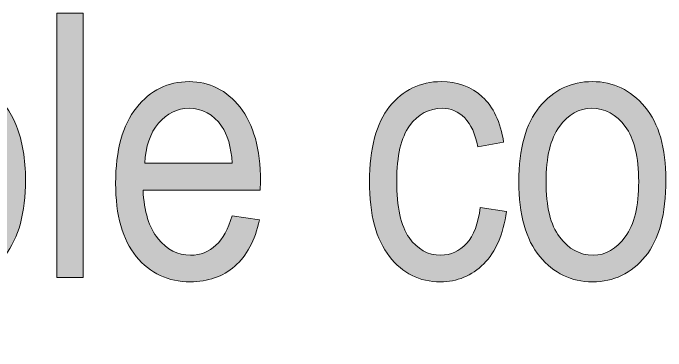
# Model space of a CAD drawing. Header units: inches. Extents: x 19 to 517, y 28 to 779.
# Drawn here: x 118.13 to 149.96, y 114.9 to 131.36 of the extents above; entities that cross this region are included whole.
import ezdxf

# ---------------------------------------------------------------- set-up
doc = ezdxf.new("R2010")
doc.units = ezdxf.units.IN
doc.header["$MEASUREMENT"] = 0
doc.layers.add('Layer 1', color=7, linetype='Continuous')

# ---------------------------------------------------------------- blocks, each defined once
blk = doc.blocks.new('block 260')
at = {"layer": 'Layer 1', "lineweight": 0}
blk.add_open_spline([(112.096, 114.898), (112.096, 114.898), (112.096, 127.81), (112.096, 127.81), (112.096, 127.81), (113.292, 127.81), (113.292, 127.81), (113.292, 127.81), (113.292, 126.597), (113.292, 126.597), (113.584, 127.101), (113.909, 127.464), (114.266, 127.687), (114.622, 127.909), (115.032, 128.021), (115.494, 128.021), (116.097, 128.021), (116.641, 127.842), (117.126, 127.484), (117.612, 127.127), (118.002, 126.583), (118.298, 125.854), (118.593, 125.124), (118.741, 124.247), (118.741, 123.222), (118.741, 121.634), (118.408, 120.41), (117.743, 119.552), (117.078, 118.693), (116.298, 118.265), (115.401, 118.265), (115.003, 118.265), (114.631, 118.367), (114.285, 118.572), (113.939, 118.777), (113.64, 119.067), (113.388, 119.442), (113.388, 119.442), (113.388, 114.898), (113.388, 114.898), (113.388, 114.898), (112.096, 114.898), (112.096, 114.898)], degree=3, knots=[0, 0, 0, 0, 1, 1, 1, 2, 2, 2, 3, 3, 3, 4, 4, 4, 5, 5, 5, 6, 6, 6, 7, 7, 7, 8, 8, 8, 9, 9, 9, 10, 10, 10, 11, 11, 11, 12, 12, 12, 13, 13, 13, 14, 14, 14, 14], dxfattribs=at)
blk = doc.blocks.new('block 262')
at = {"layer": 'Layer 1', "true_color": 0x231f20}
h = blk.add_hatch(color=250, dxfattribs=at)
h.dxf.hatch_style = 2
edge = h.paths.add_edge_path()
edge.add_spline(control_points=[(112.096, 114.898), (112.096, 114.898), (112.096, 127.81), (112.096, 127.81), (112.096, 127.81), (113.292, 127.81), (113.292, 127.81), (113.292, 127.81), (113.292, 126.597), (113.292, 126.597), (113.584, 127.101), (113.909, 127.464), (114.266, 127.687), (114.622, 127.909), (115.032, 128.021), (115.494, 128.021), (116.097, 128.021), (116.641, 127.842), (117.126, 127.484), (117.612, 127.127), (118.002, 126.583), (118.298, 125.854), (118.593, 125.124), (118.741, 124.247), (118.741, 123.222), (118.741, 121.634), (118.408, 120.41), (117.743, 119.552), (117.078, 118.693), (116.298, 118.265), (115.401, 118.265), (115.003, 118.265), (114.631, 118.367), (114.285, 118.572), (113.939, 118.777), (113.64, 119.067), (113.388, 119.442), (113.388, 119.442), (113.388, 114.898), (113.388, 114.898), (113.388, 114.898), (112.096, 114.898), (112.096, 114.898)], knot_values=[0, 0, 0, 0, 1, 1, 1, 2, 2, 2, 3, 3, 3, 4, 4, 4, 5, 5, 5, 6, 6, 6, 7, 7, 7, 8, 8, 8, 9, 9, 9, 10, 10, 10, 11, 11, 11, 12, 12, 12, 13, 13, 13, 14, 14, 14, 14], degree=3, periodic=1)
edge = h.paths.add_edge_path()
edge.add_spline(control_points=[(113.276, 123.09), (113.276, 121.883), (113.477, 120.993), (113.881, 120.423), (114.284, 119.851), (114.772, 119.565), (115.345, 119.565), (115.894, 119.565), (116.376, 119.861), (116.791, 120.453), (117.206, 121.045), (117.414, 121.959), (117.414, 123.195), (117.414, 124.414), (117.212, 125.316), (116.809, 125.902), (116.405, 126.488), (115.915, 126.781), (115.336, 126.781), (114.816, 126.781), (114.342, 126.466), (113.916, 125.837), (113.489, 125.206), (113.276, 124.291), (113.276, 123.09)], knot_values=[0, 0, 0, 0, 1, 1, 1, 2, 2, 2, 3, 3, 3, 4, 4, 4, 5, 5, 5, 6, 6, 6, 7, 7, 7, 8, 8, 8, 8], degree=3, periodic=1)
at = {"layer": 'Layer 1', "lineweight": 0}
for points, knots in [([(112.096, 114.898), (112.096, 114.898), (112.096, 127.81), (112.096, 127.81), (112.096, 127.81), (113.292, 127.81), (113.292, 127.81), (113.292, 127.81), (113.292, 126.597), (113.292, 126.597), (113.584, 127.101), (113.909, 127.464), (114.266, 127.687), (114.622, 127.909), (115.032, 128.021), (115.494, 128.021), (116.097, 128.021), (116.641, 127.842), (117.126, 127.484), (117.612, 127.127), (118.002, 126.583), (118.298, 125.854), (118.593, 125.124), (118.741, 124.247), (118.741, 123.222), (118.741, 121.634), (118.408, 120.41), (117.743, 119.552), (117.078, 118.693), (116.298, 118.265), (115.401, 118.265), (115.003, 118.265), (114.631, 118.367), (114.285, 118.572), (113.939, 118.777), (113.64, 119.067), (113.388, 119.442), (113.388, 119.442), (113.388, 114.898), (113.388, 114.898), (113.388, 114.898), (112.096, 114.898), (112.096, 114.898)], [0, 0, 0, 0, 1, 1, 1, 2, 2, 2, 3, 3, 3, 4, 4, 4, 5, 5, 5, 6, 6, 6, 7, 7, 7, 8, 8, 8, 9, 9, 9, 10, 10, 10, 11, 11, 11, 12, 12, 12, 13, 13, 13, 14, 14, 14, 14]), ([(113.276, 123.09), (113.276, 121.883), (113.477, 120.993), (113.881, 120.423), (114.284, 119.851), (114.772, 119.565), (115.345, 119.565), (115.894, 119.565), (116.376, 119.861), (116.791, 120.453), (117.206, 121.045), (117.414, 121.959), (117.414, 123.195), (117.414, 124.414), (117.212, 125.316), (116.809, 125.902), (116.405, 126.488), (115.915, 126.781), (115.336, 126.781), (114.816, 126.781), (114.342, 126.466), (113.916, 125.837), (113.489, 125.206), (113.276, 124.291), (113.276, 123.09)], [0, 0, 0, 0, 1, 1, 1, 2, 2, 2, 3, 3, 3, 4, 4, 4, 5, 5, 5, 6, 6, 6, 7, 7, 7, 8, 8, 8, 8])]:
    blk.add_open_spline(points, degree=3, knots=knots, dxfattribs=at)
blk = doc.blocks.new('block 263')
at = {"layer": 'Layer 1', "lineweight": 0}
blk.add_lwpolyline([(120.261, 118.476), (120.261, 131.36), (121.553, 131.36), (121.553, 118.476), (120.261, 118.476)], dxfattribs=at)
blk = doc.blocks.new('block 264')
at = {"layer": 'Layer 1', "true_color": 0x231f20}
h = blk.add_hatch(color=250, dxfattribs=at)
h.dxf.hatch_style = 2
h.paths.add_polyline_path([(120.261, 118.476), (120.261, 131.36), (121.553, 131.36), (121.553, 118.476)])
at = {"layer": 'Layer 1', "lineweight": 0}
blk.add_lwpolyline([(120.261, 118.476), (120.261, 131.36), (121.553, 131.36), (121.553, 118.476), (120.261, 118.476), (120.261, 118.476)], dxfattribs=at)
blk = doc.blocks.new('block 265')
at = {"layer": 'Layer 1', "lineweight": 0}
blk.add_open_spline([(128.813, 121.481), (128.813, 121.481), (130.149, 121.279), (130.149, 121.279), (129.926, 120.283), (129.524, 119.531), (128.941, 119.024), (128.358, 118.518), (127.635, 118.265), (126.774, 118.265), (125.69, 118.265), (124.813, 118.676), (124.142, 119.499), (123.471, 120.322), (123.135, 121.511), (123.135, 123.063), (123.135, 124.675), (123.474, 125.903), (124.151, 126.751), (124.827, 127.597), (125.684, 128.021), (126.721, 128.021), (127.712, 128.021), (128.538, 127.604), (129.2, 126.772), (129.862, 125.94), (130.193, 124.736), (130.193, 123.16), (130.193, 123.16), (130.184, 122.738), (130.184, 122.738), (130.184, 122.738), (124.471, 122.738), (124.471, 122.738), (124.524, 121.689), (124.767, 120.898), (125.201, 120.365), (125.634, 119.832), (126.162, 119.565), (126.783, 119.565), (127.756, 119.565), (128.432, 120.204), (128.813, 121.481)], degree=3, knots=[0, 0, 0, 0, 1, 1, 1, 2, 2, 2, 3, 3, 3, 4, 4, 4, 5, 5, 5, 6, 6, 6, 7, 7, 7, 8, 8, 8, 9, 9, 9, 10, 10, 10, 11, 11, 11, 12, 12, 12, 13, 13, 13, 14, 14, 14, 14], dxfattribs=at)
blk = doc.blocks.new('block 266')
at = {"layer": 'Layer 1', "lineweight": 0}
blk.add_open_spline([(124.55, 124.039), (124.55, 124.039), (128.822, 124.039), (128.822, 124.039), (128.763, 124.848), (128.59, 125.451), (128.303, 125.85), (127.887, 126.43), (127.357, 126.72), (126.713, 126.72), (126.132, 126.72), (125.637, 126.478), (125.227, 125.995), (124.817, 125.511), (124.591, 124.859), (124.55, 124.039)], degree=3, knots=[0, 0, 0, 0, 1, 1, 1, 2, 2, 2, 3, 3, 3, 4, 4, 4, 5, 5, 5, 5], dxfattribs=at)
blk = doc.blocks.new('block 267')
at = {"layer": 'Layer 1', "true_color": 0x231f20}
h = blk.add_hatch(color=250, dxfattribs=at)
h.dxf.hatch_style = 2
edge = h.paths.add_edge_path()
edge.add_spline(control_points=[(128.813, 121.481), (128.813, 121.481), (130.149, 121.279), (130.149, 121.279), (129.926, 120.283), (129.524, 119.531), (128.941, 119.024), (128.358, 118.518), (127.635, 118.265), (126.774, 118.265), (125.69, 118.265), (124.813, 118.676), (124.142, 119.499), (123.471, 120.322), (123.135, 121.511), (123.135, 123.063), (123.135, 124.675), (123.474, 125.903), (124.151, 126.751), (124.827, 127.597), (125.684, 128.021), (126.721, 128.021), (127.712, 128.021), (128.538, 127.604), (129.2, 126.772), (129.862, 125.94), (130.193, 124.736), (130.193, 123.16), (130.193, 123.16), (130.184, 122.738), (130.184, 122.738), (130.184, 122.738), (124.471, 122.738), (124.471, 122.738), (124.524, 121.689), (124.767, 120.898), (125.201, 120.365), (125.634, 119.832), (126.162, 119.565), (126.783, 119.565), (127.756, 119.565), (128.432, 120.204), (128.813, 121.481)], knot_values=[0, 0, 0, 0, 1, 1, 1, 2, 2, 2, 3, 3, 3, 4, 4, 4, 5, 5, 5, 6, 6, 6, 7, 7, 7, 8, 8, 8, 9, 9, 9, 10, 10, 10, 11, 11, 11, 12, 12, 12, 13, 13, 13, 14, 14, 14, 14], degree=3, periodic=1)
edge = h.paths.add_edge_path()
edge.add_spline(control_points=[(124.55, 124.039), (124.55, 124.039), (128.822, 124.039), (128.822, 124.039), (128.763, 124.848), (128.59, 125.451), (128.303, 125.85), (127.887, 126.43), (127.357, 126.72), (126.713, 126.72), (126.132, 126.72), (125.637, 126.478), (125.227, 125.995), (124.817, 125.511), (124.591, 124.859), (124.55, 124.039)], knot_values=[0, 0, 0, 0, 1, 1, 1, 2, 2, 2, 3, 3, 3, 4, 4, 4, 5, 5, 5, 5], degree=3, periodic=1)
at = {"layer": 'Layer 1', "lineweight": 0}
for points, knots in [([(128.813, 121.481), (128.813, 121.481), (130.149, 121.279), (130.149, 121.279), (129.926, 120.283), (129.524, 119.531), (128.941, 119.024), (128.358, 118.518), (127.635, 118.265), (126.774, 118.265), (125.69, 118.265), (124.813, 118.676), (124.142, 119.499), (123.471, 120.322), (123.135, 121.511), (123.135, 123.063), (123.135, 124.675), (123.474, 125.903), (124.151, 126.751), (124.827, 127.597), (125.684, 128.021), (126.721, 128.021), (127.712, 128.021), (128.538, 127.604), (129.2, 126.772), (129.862, 125.94), (130.193, 124.736), (130.193, 123.16), (130.193, 123.16), (130.184, 122.738), (130.184, 122.738), (130.184, 122.738), (124.471, 122.738), (124.471, 122.738), (124.524, 121.689), (124.767, 120.898), (125.201, 120.365), (125.634, 119.832), (126.162, 119.565), (126.783, 119.565), (127.756, 119.565), (128.432, 120.204), (128.813, 121.481)], [0, 0, 0, 0, 1, 1, 1, 2, 2, 2, 3, 3, 3, 4, 4, 4, 5, 5, 5, 6, 6, 6, 7, 7, 7, 8, 8, 8, 9, 9, 9, 10, 10, 10, 11, 11, 11, 12, 12, 12, 13, 13, 13, 14, 14, 14, 14]), ([(124.55, 124.039), (124.55, 124.039), (128.822, 124.039), (128.822, 124.039), (128.763, 124.848), (128.59, 125.451), (128.303, 125.85), (127.887, 126.43), (127.357, 126.72), (126.713, 126.72), (126.132, 126.72), (125.637, 126.478), (125.227, 125.995), (124.817, 125.511), (124.591, 124.859), (124.55, 124.039)], [0, 0, 0, 0, 1, 1, 1, 2, 2, 2, 3, 3, 3, 4, 4, 4, 5, 5, 5, 5])]:
    blk.add_open_spline(points, degree=3, knots=knots, dxfattribs=at)
blk = doc.blocks.new('block 268')
at = {"layer": 'Layer 1', "lineweight": 0}
blk.add_open_spline([(140.907, 121.895), (140.907, 121.895), (142.181, 121.692), (142.181, 121.692), (142.035, 120.579), (141.667, 119.729), (141.078, 119.144), (140.489, 118.558), (139.782, 118.265), (138.956, 118.265), (137.954, 118.265), (137.129, 118.676), (136.482, 119.499), (135.834, 120.322), (135.51, 121.54), (135.51, 123.151), (135.51, 124.774), (135.837, 125.991), (136.49, 126.804), (137.144, 127.614), (137.983, 128.021), (139.008, 128.021), (139.799, 128.021), (140.466, 127.774), (141.008, 127.282), (141.55, 126.79), (141.897, 126.052), (142.049, 125.067), (142.049, 125.067), (140.793, 124.839), (140.793, 124.839), (140.67, 125.469), (140.456, 125.939), (140.151, 126.252), (139.846, 126.563), (139.48, 126.72), (139.052, 126.72), (138.414, 126.72), (137.885, 126.437), (137.466, 125.872), (137.047, 125.306), (136.838, 124.408), (136.838, 123.178), (136.838, 121.906), (137.038, 120.986), (137.44, 120.418), (137.841, 119.85), (138.355, 119.565), (138.982, 119.565), (139.474, 119.565), (139.895, 119.755), (140.243, 120.132), (140.592, 120.511), (140.813, 121.098), (140.907, 121.895)], degree=3, knots=[0, 0, 0, 0, 1, 1, 1, 2, 2, 2, 3, 3, 3, 4, 4, 4, 5, 5, 5, 6, 6, 6, 7, 7, 7, 8, 8, 8, 9, 9, 9, 10, 10, 10, 11, 11, 11, 12, 12, 12, 13, 13, 13, 14, 14, 14, 15, 15, 15, 16, 16, 16, 17, 17, 17, 18, 18, 18, 18], dxfattribs=at)
blk = doc.blocks.new('block 269')
at = {"layer": 'Layer 1', "true_color": 0x231f20}
h = blk.add_hatch(color=250, dxfattribs=at)
h.dxf.hatch_style = 2
edge = h.paths.add_edge_path()
edge.add_spline(control_points=[(140.907, 121.895), (140.907, 121.895), (142.181, 121.692), (142.181, 121.692), (142.035, 120.579), (141.667, 119.729), (141.078, 119.144), (140.489, 118.558), (139.782, 118.265), (138.956, 118.265), (137.954, 118.265), (137.129, 118.676), (136.482, 119.499), (135.834, 120.322), (135.51, 121.54), (135.51, 123.151), (135.51, 124.774), (135.837, 125.991), (136.49, 126.804), (137.144, 127.614), (137.983, 128.021), (139.008, 128.021), (139.799, 128.021), (140.466, 127.774), (141.008, 127.282), (141.55, 126.79), (141.897, 126.052), (142.049, 125.067), (142.049, 125.067), (140.793, 124.839), (140.793, 124.839), (140.67, 125.469), (140.456, 125.939), (140.151, 126.252), (139.846, 126.563), (139.48, 126.72), (139.052, 126.72), (138.414, 126.72), (137.885, 126.437), (137.466, 125.872), (137.047, 125.306), (136.838, 124.408), (136.838, 123.178), (136.838, 121.906), (137.038, 120.986), (137.44, 120.418), (137.841, 119.85), (138.355, 119.565), (138.982, 119.565), (139.474, 119.565), (139.895, 119.755), (140.243, 120.132), (140.592, 120.511), (140.813, 121.098), (140.907, 121.895)], knot_values=[0, 0, 0, 0, 1, 1, 1, 2, 2, 2, 3, 3, 3, 4, 4, 4, 5, 5, 5, 6, 6, 6, 7, 7, 7, 8, 8, 8, 9, 9, 9, 10, 10, 10, 11, 11, 11, 12, 12, 12, 13, 13, 13, 14, 14, 14, 15, 15, 15, 16, 16, 16, 17, 17, 17, 18, 18, 18, 18], degree=3, periodic=1)
at = {"layer": 'Layer 1', "lineweight": 0}
blk.add_open_spline([(140.907, 121.895), (140.907, 121.895), (142.181, 121.692), (142.181, 121.692), (142.035, 120.579), (141.667, 119.729), (141.078, 119.144), (140.489, 118.558), (139.782, 118.265), (138.956, 118.265), (137.954, 118.265), (137.129, 118.676), (136.482, 119.499), (135.834, 120.322), (135.51, 121.54), (135.51, 123.151), (135.51, 124.774), (135.837, 125.991), (136.49, 126.804), (137.144, 127.614), (137.983, 128.021), (139.008, 128.021), (139.799, 128.021), (140.466, 127.774), (141.008, 127.282), (141.55, 126.79), (141.897, 126.052), (142.049, 125.067), (142.049, 125.067), (140.793, 124.839), (140.793, 124.839), (140.67, 125.469), (140.456, 125.939), (140.151, 126.252), (139.846, 126.563), (139.48, 126.72), (139.052, 126.72), (138.414, 126.72), (137.885, 126.437), (137.466, 125.872), (137.047, 125.306), (136.838, 124.408), (136.838, 123.178), (136.838, 121.906), (137.038, 120.986), (137.44, 120.418), (137.841, 119.85), (138.355, 119.565), (138.982, 119.565), (139.474, 119.565), (139.895, 119.755), (140.243, 120.132), (140.592, 120.511), (140.813, 121.098), (140.907, 121.895)], degree=3, knots=[0, 0, 0, 0, 1, 1, 1, 2, 2, 2, 3, 3, 3, 4, 4, 4, 5, 5, 5, 6, 6, 6, 7, 7, 7, 8, 8, 8, 9, 9, 9, 10, 10, 10, 11, 11, 11, 12, 12, 12, 13, 13, 13, 14, 14, 14, 15, 15, 15, 16, 16, 16, 17, 17, 17, 18, 18, 18, 18], dxfattribs=at)
blk = doc.blocks.new('block 270')
at = {"layer": 'Layer 1', "lineweight": 0}
blk.add_open_spline([(142.788, 123.143), (142.788, 124.754), (143.126, 125.97), (143.803, 126.79), (144.48, 127.61), (145.337, 128.021), (146.374, 128.021), (147.393, 128.021), (148.246, 127.61), (148.931, 126.79), (149.617, 125.97), (149.96, 124.786), (149.96, 123.239), (149.96, 121.563), (149.623, 120.315), (148.949, 119.495), (148.275, 118.675), (147.417, 118.265), (146.374, 118.265), (145.348, 118.265), (144.494, 118.676), (143.812, 119.499), (143.129, 120.322), (142.788, 121.537), (142.788, 123.143)], degree=3, knots=[0, 0, 0, 0, 1, 1, 1, 2, 2, 2, 3, 3, 3, 4, 4, 4, 5, 5, 5, 6, 6, 6, 7, 7, 7, 8, 8, 8, 8], dxfattribs=at)
blk = doc.blocks.new('block 271')
at = {"layer": 'Layer 1', "lineweight": 0}
blk.add_open_spline([(144.115, 123.147), (144.115, 121.938), (144.335, 121.039), (144.774, 120.45), (145.214, 119.86), (145.758, 119.565), (146.409, 119.565), (147.018, 119.565), (147.541, 119.863), (147.978, 120.459), (148.414, 121.054), (148.632, 121.95), (148.632, 123.147), (148.632, 124.35), (148.413, 125.246), (147.973, 125.835), (147.534, 126.425), (146.989, 126.72), (146.339, 126.72), (145.723, 126.72), (145.199, 126.424), (144.765, 125.831), (144.332, 125.238), (144.115, 124.344), (144.115, 123.147)], degree=3, knots=[0, 0, 0, 0, 1, 1, 1, 2, 2, 2, 3, 3, 3, 4, 4, 4, 5, 5, 5, 6, 6, 6, 7, 7, 7, 8, 8, 8, 8], dxfattribs=at)
blk = doc.blocks.new('block 272')
at = {"layer": 'Layer 1', "true_color": 0x231f20}
h = blk.add_hatch(color=250, dxfattribs=at)
h.dxf.hatch_style = 2
edge = h.paths.add_edge_path()
edge.add_spline(control_points=[(142.788, 123.143), (142.788, 124.754), (143.126, 125.97), (143.803, 126.79), (144.48, 127.61), (145.337, 128.021), (146.374, 128.021), (147.393, 128.021), (148.246, 127.61), (148.931, 126.79), (149.617, 125.97), (149.96, 124.786), (149.96, 123.239), (149.96, 121.563), (149.623, 120.315), (148.949, 119.495), (148.275, 118.675), (147.417, 118.265), (146.374, 118.265), (145.348, 118.265), (144.494, 118.676), (143.812, 119.499), (143.129, 120.322), (142.788, 121.537), (142.788, 123.143)], knot_values=[0, 0, 0, 0, 1, 1, 1, 2, 2, 2, 3, 3, 3, 4, 4, 4, 5, 5, 5, 6, 6, 6, 7, 7, 7, 8, 8, 8, 8], degree=3, periodic=1)
edge = h.paths.add_edge_path()
edge.add_spline(control_points=[(144.115, 123.147), (144.115, 121.938), (144.335, 121.039), (144.774, 120.45), (145.214, 119.86), (145.758, 119.565), (146.409, 119.565), (147.018, 119.565), (147.541, 119.863), (147.978, 120.459), (148.414, 121.054), (148.632, 121.95), (148.632, 123.147), (148.632, 124.35), (148.413, 125.246), (147.973, 125.835), (147.534, 126.425), (146.989, 126.72), (146.339, 126.72), (145.723, 126.72), (145.199, 126.424), (144.765, 125.831), (144.332, 125.238), (144.115, 124.344), (144.115, 123.147)], knot_values=[0, 0, 0, 0, 1, 1, 1, 2, 2, 2, 3, 3, 3, 4, 4, 4, 5, 5, 5, 6, 6, 6, 7, 7, 7, 8, 8, 8, 8], degree=3, periodic=1)
at = {"layer": 'Layer 1', "lineweight": 0}
for points in [[(142.788, 123.143), (142.788, 124.754), (143.126, 125.97), (143.803, 126.79), (144.48, 127.61), (145.337, 128.021), (146.374, 128.021), (147.393, 128.021), (148.246, 127.61), (148.931, 126.79), (149.617, 125.97), (149.96, 124.786), (149.96, 123.239), (149.96, 121.563), (149.623, 120.315), (148.949, 119.495), (148.275, 118.675), (147.417, 118.265), (146.374, 118.265), (145.348, 118.265), (144.494, 118.676), (143.812, 119.499), (143.129, 120.322), (142.788, 121.537), (142.788, 123.143)], [(144.115, 123.147), (144.115, 121.938), (144.335, 121.039), (144.774, 120.45), (145.214, 119.86), (145.758, 119.565), (146.409, 119.565), (147.018, 119.565), (147.541, 119.863), (147.978, 120.459), (148.414, 121.054), (148.632, 121.95), (148.632, 123.147), (148.632, 124.35), (148.413, 125.246), (147.973, 125.835), (147.534, 126.425), (146.989, 126.72), (146.339, 126.72), (145.723, 126.72), (145.199, 126.424), (144.765, 125.831), (144.332, 125.238), (144.115, 124.344), (144.115, 123.147)]]:
    blk.add_open_spline(points, degree=3, knots=[0, 0, 0, 0, 1, 1, 1, 2, 2, 2, 3, 3, 3, 4, 4, 4, 5, 5, 5, 6, 6, 6, 7, 7, 7, 8, 8, 8, 8], dxfattribs=at)

msp = doc.modelspace()

# ---------------------------------------------------------------- block references
at = {"layer": 'Layer 1'}
for name in ['block 263', 'block 264', 'block 260', 'block 262', 'block 265', 'block 267', 'block 268', 'block 269', 'block 270', 'block 272', 'block 266', 'block 271']:
    msp.add_blockref(name, (0, 0), dxfattribs=at)

doc.saveas('drawing.dxf')
